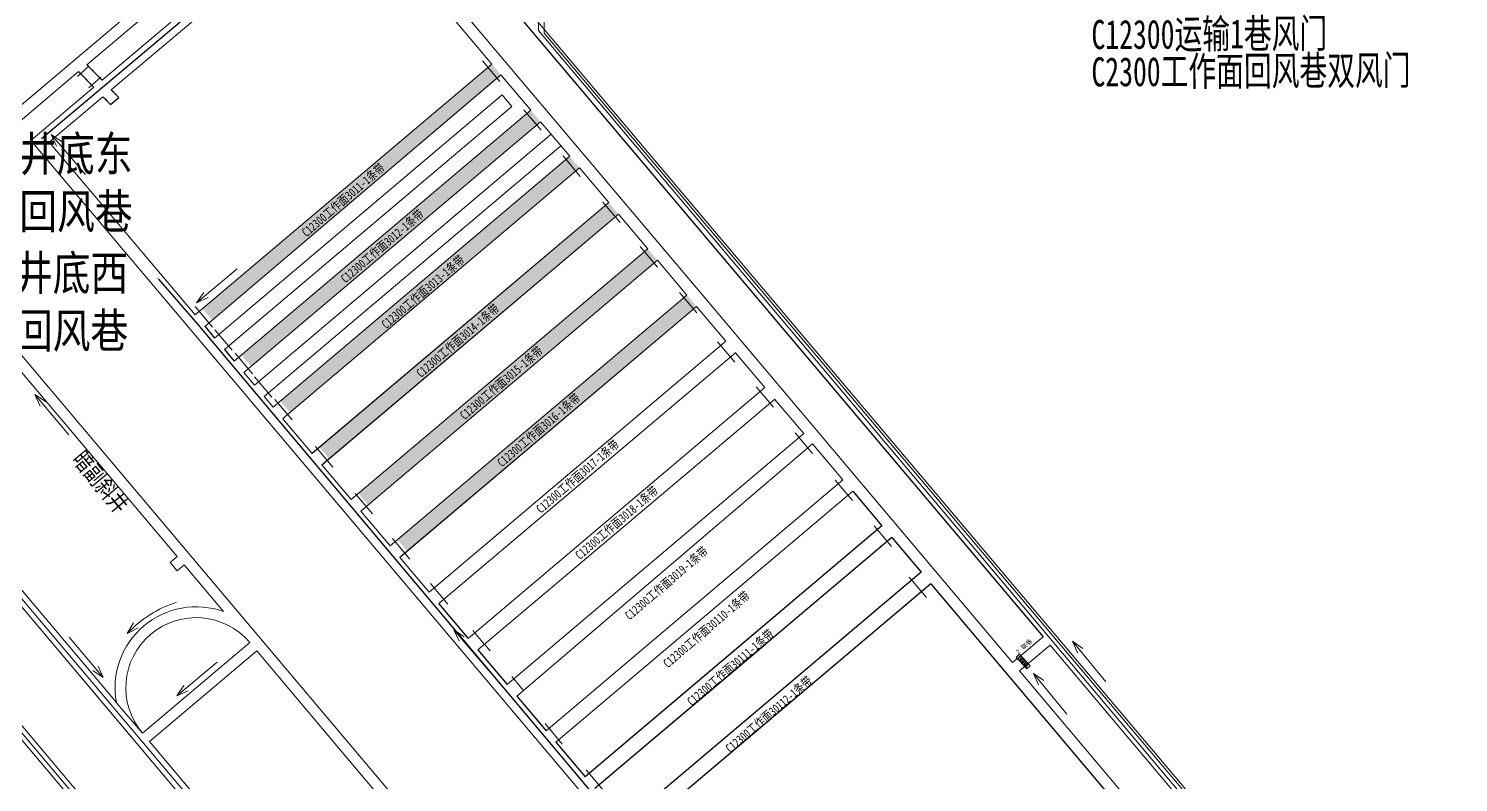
# Model space of a CAD drawing. Header units: millimetres. Extents: x 2501 to 6983, y 1724 to 12691.
# Drawn here: x 4623 to 5284, y 10643 to 10992 of the extents above; entities that cross this region are included whole.
import ezdxf
from ezdxf.enums import TextEntityAlignment as Align

# ---------------------------------------------------------------- set-up
doc = ezdxf.new("R2010")
doc.units = ezdxf.units.MM
for name, pattern in [('2X0_5', [2.5, 2, -0.5]), ('CONTINOUS', [0]), ('小虚线', [3.5, 2, -1.5])]:
    doc.linetypes.add(name, pattern=pattern)
for name, color, linetype in [('4、10月', 131, 'Continuous'), ('hyh井田开拓巷道', 7, 'Continuous'), ('JMD', 6, 'Continuous'), ('保护煤柱', 4, 'FENCELINE1'), ('通风系统', 7, 'Continuous'), ('风流', 7, 'Continuous')]:
    doc.layers.add(name, color=color, linetype=linetype)
doc.layers.add('井下工业网光缆', color=5, linetype='Continuous', lineweight=30)
doc.styles.add('宋体', font='', dxfattribs={"height": 2})
doc.styles.add('新宋体', font='', dxfattribs={"width": 0.8})
doc.styles.add('标准', font='', dxfattribs={"width": 0.667})
doc.styles.get('宋体').set_extended_font_data('SimSun')
doc.styles.get('新宋体').set_extended_font_data('NSimSun')
doc.styles.get('标准').set_extended_font_data('SimSun')
doc.linetypes.add('447', pattern='A,8,-1,[148,AAA.SHX,S=1,R=0,X=0,Y=0],-1', length=10)
doc.linetypes.add('FENCELINE1', pattern='A,6.35,-2.54,[133,ltypeshp.shx,S=2.54,R=0,X=-2.54,Y=0],-2.54,25.4', length=36.83)

# ---------------------------------------------------------------- blocks, each defined once
blk = doc.blocks.new('A$C26DC1665')
at = {"layer": 'JMD', "color": 5, "linetype": 'Continuous', "lineweight": 30}
for p, q in [((0, 1.41), (4.73, 4.29)), ((0, 1.41), (0.86, 0)), ((0.95, 1.99), (0.76, 1.37)), ((0.76, 1.37), (1.81, 0.58)), ((0.86, 0), (5.59, 2.89)), ((0.95, 1.99), (1.99, 1.2)), ((1.89, 2.56), (1.71, 1.94)), ((1.71, 1.94), (2.75, 1.15)), ((1.99, 1.2), (1.81, 0.58)), ((1.89, 2.56), (2.93, 1.77)), ((2.84, 3.14), (2.65, 2.52)), ((2.65, 2.52), (3.7, 1.73)), ((2.93, 1.77), (2.75, 1.15)), ((2.84, 3.14), (3.88, 2.35)), ((3.78, 3.72), (3.6, 3.1)), ((3.6, 3.1), (4.64, 2.31)), ((3.88, 2.35), (3.7, 1.73)), ((3.78, 3.72), (4.82, 2.93)), ((4.82, 2.93), (4.64, 2.31)), ((4.73, 4.29), (5.59, 2.89))]:
    blk.add_line(p, q, dxfattribs=at)
blk = doc.blocks.new('A$C03391366')
at = {"color": 0, "ltscale": 0.8}
blk.add_blockref('A$C26DC1665', (0, 0), dxfattribs=at)
blk = doc.blocks.new('系统底图')
at = {"lineweight": 20, "ltscale": 0.5}
h = blk.add_hatch(dxfattribs=at)
h.set_pattern_fill('AR-SAND', color=256, scale=0.05)
h.set_pattern_definition([(37.5, (-37005845.4726, 2474.824), (-0.0800015648, 2.44706618665), [0, -1.9304, 0, -2.159, 0, -2.06375]), (7.5, (-37005845.4726, 2474.824), (2.2476164157, 3.58412550284), [0, -1.0414, 0, -1.7399, 0, -0.66675]), (327.5, (-37005847.0347, 2474.824), (3.95496185121, 0.00718592339), [0, -0.635, 0, -2.286, 0, -2.9845]), (317.5, (-37005847.0347, 2474.824), (3.81778226236, 1.1146466163), [0, -0.3175, 0, -1.4986, 0, -1.7145])])
h.paths.add_polyline_path([(408346.11, 4257076.12), (408479.97, 4257189.21), (408475.46, 4257194.56), (408341.59, 4257081.46)])
h.paths.add_polyline_path([(408364.14, 4257054.77), (408498.01, 4257167.87), (408493.49, 4257173.21), (408359.62, 4257060.12)])
h.paths.add_polyline_path([(408382.21, 4257033.38), (408516.08, 4257146.48), (408511.56, 4257151.82), (408377.69, 4257038.73)])
h.paths.add_polyline_path([(408400.24, 4257012.04), (408534.11, 4257125.13), (408529.59, 4257130.48), (408395.72, 4257017.39)])
h.paths.add_polyline_path([(408418.27, 4256990.7), (408552.14, 4257103.79), (408547.62, 4257109.14), (408413.75, 4256996.04)])
h.paths.add_polyline_path([(408436.34, 4256969.31), (408570.21, 4257082.4), (408565.69, 4257087.75), (408431.82, 4256974.66)])
at = {"lineweight": 20}
for p, q in [((407903.62, 4257916.29, 1961.17), (409038.8, 4256572.62, 1961.17)), ((408475.47, 4257194.56, 2840.78), (408408.14, 4257274.25, 2849.01)), ((408493.5, 4257173.22, 2838.57), (408479.7, 4257189.54, 2840.26)), ((408511.52, 4257151.88, 2836.37), (408498.01, 4257167.87, 2838.02)), ((408529.6, 4257130.49, 2834.16), (408516.04, 4257146.54, 2835.82)), ((408547.63, 4257109.14, 2831.95), (408534.11, 4257125.14, 2833.61)), ((408565.7, 4257087.76, 2829.74), (408552.15, 4257103.8, 2831.4)), ((408716.48, 4256917.8, 2969.53), (408571.68, 4257089.2, 2829.53)), ((408583.74, 4257066.4, 2845.25), (408570.21, 4257082.41, 2832.17)), ((408601.82, 4257045, 2862.73), (408588.27, 4257061.04, 2849.63)), ((408619.84, 4257023.66, 2880.15), (408606.34, 4257039.65, 2867.1)), ((408637.92, 4257002.27, 2897.63), (408623.8, 4257018.98, 2883.98)), ((408730.58, 4256929.71, 2540.75), (408716.48, 4256917.8, 2661.49)), ((408733.8, 4256925.89, 2540.75), (408719.71, 4256913.98, 2661.49)), ((408733.8, 4256925.89, 2540.75), (408919.78, 4256705.75, 3132.66)), ((408905.69, 4256693.85, 3242.8), (408719.71, 4256913.98, 3252.72))]:
    blk.add_line(p, q, dxfattribs=at)
for p, q in [((408426.23, 4257289.89, -64091.03), (408730.58, 4256929.71, 2540.75)), ((408295.15, 4257187.07, 2887.03), (408288.15, 4257194.26, 2850.74)), ((408284.32, 4257191.03, 2850.74), (408291.32, 4257183.84, 2850.74)), ((408295.58, 4257179.46, 2850.74), (408299.08, 4257175.86, 2850.74)), ((408299.08, 4257175.86, 2850.74), (408302.91, 4257179.09, 2909.17)), ((408302.91, 4257179.09, 2909.17), (408299.41, 4257182.69, 2909.17)), ((408299.41, 4257182.69, 2909.17), (408299.41, 4257182.68, 2909.17)), ((408342.71, 4257073.35, 1394.91), (408347.24, 4257067.87, 1356.26)), ((408351.76, 4257062.52, 1356.26), (408356.22, 4257057.24, 1395.3)), ((408642.47, 4256996.99, 11266.37), (408655.99, 4256980.98, 10917.41)), ((408660.51, 4256975.63, 10800.84), (408674.1, 4256959.54, 10450.13)), ((408678.61, 4256954.19, 10333.56), (408982.72, 4256594.14, 2485.45)), ((408450.97, 4256945.03, 10345.66), (408464.53, 4256928.99, 10242.67)), ((408469.05, 4256923.64, 10208.36), (408482.59, 4256907.62, 10105.52)), ((408487.1, 4256902.28, 10071.25), (408500.61, 4256886.29, 9968.58)), ((408505.13, 4256880.94, 9934.27), (408518.65, 4256864.94, 9831.61))]:
    blk.add_line(p, q)
at = {"linetype": 'CONTINOUS', "lineweight": 20}
blk.add_line((408571.68, 4257089.2, 2829.53), (408412.14, 4257277.99, -59895.25), dxfattribs=at)
at = {"color": 1, "lineweight": 20}
for p, q in [((408289.22, 4257193.78, -27.39), (408283.74, 4257188.81, 34.52)), ((408294.55, 4257188.46, -27.39), (408289.07, 4257183.48, 34.52)), ((408301.76, 4256899.39, 3261.18), (408301.76, 4256899.38, 3261.18)), ((408301.76, 4256899.39, 3261.18), (408301.76, 4256899.38, 3261.18))]:
    blk.add_line(p, q, dxfattribs=at)
at = {"color": 0, "linetype": '2X0_5', "lineweight": 20, "ltscale": 0.5}
for p, q in [((408288.23, 4257194.18, 2909.17), (408295.22, 4257187, 2909.17)), ((408284.4, 4257190.95, 2909.17), (408291.39, 4257183.76, 2909.17)), ((408295.58, 4257179.45, 2909.17), (408299.08, 4257175.86, 2909.17)), ((408299.41, 4257182.69, 2909.17), (408302.91, 4257179.09, 2909.17))]:
    blk.add_line(p, q, dxfattribs=at)
at = {"color": 0, "lineweight": 20}
for p, q in [((408338.19, 4257078.58, 1394.93), (408475.47, 4257194.56, 1394.78)), ((408338.19, 4257078.58, 1394.93), (408475.47, 4257194.56, 1394.78)), ((408338.19, 4257078.58, 1394.93), (408475.47, 4257194.56, 1394.78)), ((408338.19, 4257078.58, 1394.93), (408475.47, 4257194.56, 1394.78)), ((408342.71, 4257073.23, 1394.91), (408479.7, 4257189.54, 1394.91)), ((408347.24, 4257067.87, 1356.26), (408480.31, 4257180.29, 1356.26)), ((408484.83, 4257174.95, 933.82), (408480.31, 4257180.29, 934.37)), ((408351.76, 4257062.52, 1356.26), (408484.83, 4257174.95, 1356.26)), ((408262.21, 4257159.24, 2850.74), (408848.08, 4256465.76, -1184.43)), ((408365.62, 4257046.11, 1435.19), (408502.9, 4257162.07, 1435.19)), ((408270.68, 4257158.49, 1395.3), (408338.19, 4257078.58, 1394.93)), ((408270.68, 4257158.49, 1395.3), (408338.19, 4257078.58, 1394.93)), ((408370.14, 4257040.77, 1435.19), (408507.41, 4257156.75, 1435.19)), ((408360.74, 4257051.9, 1394.81), (408365.62, 4257046.11, 1394.78)), ((408360.74, 4257051.9, 1394.81), (408365.62, 4257046.11, 1415.8)), ((408370.14, 4257040.77, 1394.76), (408374.25, 4257035.91, 1394.74)), ((408378.76, 4257030.56, 1394.71), (408392.32, 4257014.51, 1394.64)), ((408396.84, 4257009.17, 1394.62), (408410.35, 4256993.17, 1394.54)), ((408414.87, 4256987.82, 1394.52), (408428.42, 4256971.78, 1394.44)), ((408432.94, 4256966.44, 1394.42), (408446.49, 4256950.4, 1394.35))]:
    blk.add_line(p, q, dxfattribs=at)
at = {"color": 0, "linetype": 'Continuous', "lineweight": 20}
for p, q in [((408273.52, 4256933.05, 3253.19), (408273.4, 4256932.95, 3253.25)), ((408277.07, 4256928.85, 3253.19), (408276.95, 4256928.75, 3253.25)), ((408363.48, 4256927.05, 3261.18), (408313.83, 4256885.1, 3261.18)), ((408366.71, 4256923.23, 3261.18), (408317.06, 4256881.28, 3261.18))]:
    blk.add_line(p, q, dxfattribs=at)
at = {"lineweight": 20, "ltscale": 5}
for p, q in [((408363.48, 4256927.05, 3261.18), (408313.83, 4256885.1, 3261.18)), ((408366.71, 4256923.23, 3261.18), (408317.06, 4256881.28, 3261.18))]:
    blk.add_line(p, q, dxfattribs=at)
at = {"color": 0, "lineweight": 20}
for points, elevation in [([(408404.06, 4257279.08), (408295.22, 4257187.13)], 2850.74), ([(408408.14, 4257274.25), (408299.41, 4257182.68)], 1395.3), ([(408320.26, 4257208.29), (408295.15, 4257187.07)], 2850.74), ([(408320.26, 4257208.29), (408295.15, 4257187.07)], 2850.74), ([(408291.32, 4257183.84), (408262.21, 4257159.24)], 2850.74), ([(408291.32, 4257183.84), (408262.21, 4257159.24)], 2850.74), ([(408295.58, 4257179.46), (408270.68, 4257158.49)], 1395.3), ([(408295.58, 4257179.46), (408270.68, 4257158.49)], 1395.3), ([(408302.91, 4257179.09), (408299.08, 4257175.86)], 2850.74), ([(408493.49, 4257173.21), (408356.22, 4257057.24)], 1395.3), ([(408493.49, 4257173.21), (408356.22, 4257057.24)], 1395.3), ([(408493.49, 4257173.21), (408356.22, 4257057.24)], 1395.3), ([(408498.01, 4257167.87), (408360.74, 4257051.9)], 1395.3), ([(408498.01, 4257167.87), (408360.74, 4257051.9)], 1395.3), ([(408498.01, 4257167.87), (408360.74, 4257051.9)], 1395.3), ([(408511.52, 4257151.88), (408374.27, 4257035.93)], 1395.3), ([(408511.52, 4257151.88), (408374.27, 4257035.93)], 1395.3), ([(408516.04, 4257146.54), (408378.79, 4257030.58)], 1395.3), ([(408516.04, 4257146.54), (408378.79, 4257030.58)], 1395.3), ([(408529.6, 4257130.49), (408392.32, 4257014.51)], -2008.38), ([(408529.6, 4257130.49), (408392.39, 4257014.57)], -2008.38), ([(408534.11, 4257125.14), (408396.82, 4257009.15)], -2008.38), ([(408534.11, 4257125.14), (408396.91, 4257009.22)], -2008.38), ([(408547.63, 4257109.14), (408410.35, 4256993.16)], 1395.21), ([(408547.63, 4257109.14), (408410.42, 4256993.23)], 1395.21), ([(408552.15, 4257103.8), (408414.87, 4256987.82)], 1395.21), ([(408552.15, 4257103.8), (408414.94, 4256987.88)], 1395.21), ([(408565.69, 4257087.75), (408428.4, 4256971.77)], 4168.64), ([(408565.69, 4257087.75), (408428.48, 4256971.84)], 4168.64), ([(408565.69, 4257087.75), (408428.48, 4256971.84)], 4168.64), ([(408565.69, 4257087.75), (408428.48, 4256971.84)], 4168.64), ([(408570.21, 4257082.4), (408432.93, 4256966.43)], 4168.64), ([(408570.21, 4257082.4), (408433, 4256966.49)], 4168.64), ([(408570.21, 4257082.4), (408433, 4256966.49)], 4168.64), ([(408570.21, 4257082.4), (408433, 4256966.49)], 4168.64), ([(408583.85, 4257066.49), (408446.49, 4256950.4)], 1394.35), ([(408588.36, 4257061.11), (408451, 4256945.05)], 1394.35), ([(408601.83, 4257045.01), (408464.52, 4256928.98)], 1394.35), ([(408606.37, 4257039.67), (408469.04, 4256923.64)], 1394.35), ([(408619.84, 4257023.66), (408482.59, 4256907.62)], 2781.02), ([(408623.81, 4257018.99), (408487.1, 4256902.28)], 2781.02), ([(408637.93, 4257002.28), (408500.6, 4256886.27)], 11266.37), ([(408642.47, 4256996.99), (408505.12, 4256880.93)], 11266.37)]:
    blk.add_lwpolyline(points, dxfattribs=dict(at, elevation=elevation))
at = {"color": 0, "lineweight": 30}
for points, elevation in [([(408655.99, 4256980.98), (408518.65, 4256864.94)], 9831.61), ([(408660.51, 4256975.63), (408523.16, 4256859.6)], 9831.61), ([(408674.13, 4256959.57), (408536.75, 4256843.51)], -5752.43), ([(408678.61, 4256954.19), (408541.27, 4256838.16)], -5752.43), ([(408597.69, 4256931.73), (408518.65, 4256864.94)], 9831.61), ([(408602.21, 4256926.38), (408523.16, 4256859.6)], 9831.61)]:
    blk.add_lwpolyline(points, dxfattribs=dict(at, elevation=elevation))
at = {"color": 0, "linetype": 'Continuous', "lineweight": 20}
for radius, start, end in [(37.5, 70.12564, 190.28417), (32.5, 40.19224, 220.19224)]:
    blk.add_arc((408338.66, 4256906.08, 3261.18), radius, start, end, dxfattribs=at)
at = {"layer": 'hyh井田开拓巷道', "color": 1, "linetype": '447', "lineweight": 20, "ltscale": 0.5}
for p, q in [((408471.2, 4257195.99, -1950.2), (408479.2, 4257186.51, -1950.2)), ((408490.35, 4257173.42, -1950.2), (408498.36, 4257163.94, -1950.2)), ((408508.45, 4257152.1, -1950.2), (408516.45, 4257142.62, -1950.2)), ((408526.83, 4257130.7, -1950.2), (408534.84, 4257121.22, -1950.2)), ((408544.19, 4257110.14, -1950.2), (408552.2, 4257100.66, -1950.2)), ((408562.29, 4257088.94, -1950.2), (408570.3, 4257079.47, -1950.2)), ((408338.3, 4257082.41, -1950.2), (408346.31, 4257072.93, -1950.2)), ((408347.35, 4257071.7, -1988.84), (408355.36, 4257062.23, -1988.84)), ((408356.78, 4257060.82, -1950.2), (408364.79, 4257051.34, -1950.2)), ((408579.87, 4257066.14, -1950.2), (408587.88, 4257056.66, -1950.2)), ((408365.73, 4257049.94, -1950.34), (408373.74, 4257040.47, -1950.34)), ((408597.84, 4257045.32, -1950.2), (408605.85, 4257035.84, -1950.2)), ((408375.03, 4257039.47, -1950.2), (408383.04, 4257029.99, -1950.2)), ((408615.9, 4257023.96, -563.53), (408623.91, 4257014.49, -563.53)), ((408393.99, 4257017.64, -1950.2), (408402, 4257008.16, -1950.2)), ((408634.37, 4257002.19, 14315.22), (408642.38, 4256992.72, 14315.22)), ((408412.24, 4256996.05, -1950.2), (408420.25, 4256986.57, -1950.2)), ((408652.42, 4256981.01, 19441.89), (408660.43, 4256971.53, 19441.89)), ((408429.55, 4256975.11, -1950.2), (408437.55, 4256965.63, -1950.2)), ((408447.11, 4256954.29, -1950.2), (408455.12, 4256944.81, -1950.2)), ((408668.62, 4256957.31, 19441.89), (408676.63, 4256947.83, 19441.89)), ((408466.72, 4256932.65, -1950.2), (408472.17, 4256926.23, -1950.2)), ((408472.13, 4256926.25, -1950.2), (408474.73, 4256923.17, -1950.2)), ((408484.78, 4256911.3, -563.53), (408490.23, 4256904.88, -563.53)), ((408500.11, 4256889.58, 19441.89), (408508.11, 4256880.1, 19441.89)), ((408519.1, 4256868.18, 19441.89), (408527.11, 4256858.7, 19441.89))]:
    blk.add_line(p, q, dxfattribs=at)
at = {"layer": 'hyh井田开拓巷道', "linetype": 'ByBlock', "lineweight": 20, "ltscale": 0.5, "elevation": 2850.74}
blk.add_lwpolyline([(408394.05, 4257290.79), (408256.79, 4257174.82)], dxfattribs=at)
at = {"layer": 'hyh井田开拓巷道', "color": 0, "linetype": 'ByBlock', "lineweight": 20, "ltscale": 0.5, "elevation": 2850.74}
for points in [[(408397.59, 4257286.74), (408288.15, 4257194.26)], [(408397.59, 4257286.74), (408288.15, 4257194.26)], [(408284.32, 4257191.03), (408256.13, 4257167.2)], [(408284.32, 4257191.03), (408256.13, 4257167.2)]]:
    blk.add_lwpolyline(points, dxfattribs=at)
at = {"layer": 'JMD', "color": 30, "linetype": 'Continuous', "lineweight": 20}
for p, q in [((407939, 4257266.17, 3261.18), (408334.78, 4256797.7, 3261.18)), ((407939, 4257266.17, 3261.18), (408334.78, 4256797.7, 3261.18)), ((407935.79, 4257263.46, 3261.18), (408357.14, 4256764.73, 3261.18)), ((408555.36, 4256707.68, 3261.18), (408213.47, 4257112.37, 3261.18)), ((408329.89, 4256966.81, 3261.18), (408212.92, 4257105.26, 3261.18)), ((408167.35, 4257050.73, 3261.18), (408730.22, 4256384.48, 3261.18)), ((408387.4, 4256790.28, 3261.18), (408174.02, 4257042.84, 3261.18)), ((408310.6, 4256881.17, 3261.18), (408174.02, 4257042.84, 3261.18)), ((408301.76, 4256899.39, 3261.18), (408178.05, 4257045.83, 3261.18)), ((408301.76, 4256899.39, 3261.18), (408178.05, 4257045.83, 3261.18)), ((408178.05, 4257045.83, 3261.18), (408301.76, 4256899.38, 3261.18)), ((408326.68, 4256964.09, 3260.62), (408329.9, 4256960.27, 3260.62)), ((408329.9, 4256960.27, 3260.62), (408333.12, 4256962.99, 3260.62)), ((408351.41, 4256941.34, 3261.18), (408333.12, 4256962.99, 3261.18)), ((408363.48, 4256927.05, 3261.18), (408363.23, 4256927.34, 3261.18)), ((408462.61, 4256809.72, 3261.18), (408366.71, 4256923.23, 3261.18)), ((408313.83, 4256885.1, 3261.18), (408301.75, 4256899.39, 3261.18)), ((408391.22, 4256793.5, 3261.18), (408317.06, 4256881.28, 3261.18)), ((408394.12, 4256790.06, 3260.79), (408317.06, 4256881.28, 3261.18))]:
    blk.add_line(p, q, dxfattribs=at)
at = {"layer": 'JMD', "color": 30, "linetype": 'Continuous', "lineweight": 20, "elevation": 3260.62}
blk.add_lwpolyline([(408326.68, 4256964.09), (408329.89, 4256966.81)], dxfattribs=at)
at = {"layer": '通风系统', "color": 1, "lineweight": 20}
for p, q in [((408287.55, 4257143.47), (408271.56, 4257161.9)), ((408271.56, 4257161.9), (408274.03, 4257156.65)), ((408276.42, 4257158.72), (408271.56, 4257161.9)), ((408357.64, 4257099.82), (408338.92, 4257084.17)), ((408342.19, 4257088.97), (408338.92, 4257084.17)), ((408338.92, 4257084.17), (408344.22, 4257086.54))]:
    blk.add_line(p, q, dxfattribs=at)
at = {"layer": '通风系统', "color": 5, "lineweight": 20}
for p, q in [((408473.87, 4256914.45), (408457.88, 4256932.88)), ((408457.88, 4256932.88), (408460.34, 4256927.63)), ((408462.73, 4256929.7), (408457.88, 4256932.88))]:
    blk.add_line(p, q, dxfattribs=at)
at = {"color": 0, "lineweight": 20, "ltscale": 0.8, "xscale": 1.320000003099874, "yscale": 1.319999999552965, "zscale": 1.319999999999891, "rotation": 100.6506952591019}
blk.add_blockref('A$C03391366', (408724.81, 4256915.21, 1395.3), dxfattribs=at)
at = {"lineweight": 20, "ltscale": 5, "insert": (408717.75, 4256923.19, 2670.47), "char_height": 2, "width": 13.6875, "attachment_point": 1, "rotation": 40.19221, "style": '宋体'}
blk.add_mtext('{\\fSimSun|b0|i0|c134|p2;2 联巷}', dxfattribs=at)
at = {"layer": 'JMD', "color": 30, "linetype": 'Continuous', "lineweight": 20, "style": '宋体', "width": 0.78}
blk.add_text('暗副斜井', height=7.8, rotation=309.60011, dxfattribs=at).set_placement((408300.29, 4256984.57, 3510.93), align=Align.BOTTOM_RIGHT)
at = {"layer": '保护煤柱', "color": 0, "linetype": '小虚线', "lineweight": 20, "ltscale": 0.01, "style": '标准', "width": 0.78}
for s, p in [('C12300工作面3011-1条带', (408425.07, 4257147.4, 2110.61)), ('C12300工作面3011-1条带', (408425.07, 4257147.4, 2110.61)), ('C12300工作面3011-1条带', (408425.07, 4257147.4, 2110.61)), ('C12300工作面3012-1条带', (408443.09, 4257126.06, 2111)), ('C12300工作面3012-1条带', (408443.09, 4257126.06, 2111)), ('C12300工作面3012-1条带', (408443.09, 4257126.06, 2111)), ('C12300工作面3013-1条带', (408461.93, 4257104.91, 2111)), ('C12300工作面3013-1条带', (408461.93, 4257104.91, 2111)), ('C12300工作面3014-1条带', (408478.05, 4257082.35, 1395.29)), ('C12300工作面3014-1条带', (408478.05, 4257082.35, 1395.29)), ('C12300工作面3015-1条带', (408498.2, 4257062.84, 1395.3)), ('C12300工作面3015-1条带', (408498.2, 4257062.84, 1395.3)), ('C12300工作面3016-1条带', (408515.51, 4257041.01, 2111)), ('C12300工作面3016-1条带', (408515.51, 4257041.01, 2111)), ('C12300工作面3016-1条带', (408515.51, 4257041.01, 2111)), ('C12300工作面3016-1条带', (408515.51, 4257041.01, 2111)), ('C12300工作面3017-1条带', (408533.52, 4257019.58, -5236.22)), ('C12300工作面3018-1条带', (408551.59, 4256998.2, -5218.75)), ('C12300工作面3019-1条带', (408574.59, 4256970.24, -5201.32)), ('C12300工作面30110-1条带', (408593.91, 4256949.52, -5201.32))]:
    blk.add_text(s, height=4.0824, rotation=40.65468, dxfattribs=at).set_placement(p, align=Align.MIDDLE_RIGHT)
at = {"layer": '保护煤柱', "color": 0, "linetype": '小虚线', "ltscale": 0.01, "style": '标准', "width": 0.78}
for s, p in [('C12300工作面30111-1条带', (408605, 4256931.96, -35203.18)), ('C12300工作面30112-1条带', (408622.78, 4256910.25, -5752.43))]:
    blk.add_text(s, height=4.0824, rotation=40.65468, dxfattribs=at).set_placement(p, align=Align.MIDDLE_RIGHT)

msp = doc.modelspace()

# ---------------------------------------------------------------- linework, layer by layer
for p, q in [((4769.26, 11059.19, -3234.06), (4628.63, 10940.63, -3234.06)), ((4682.52, 10876.31, -3234.06), (4682.64, 10876.07, -3234.06)), ((4682.82, 10875.83, -3234.06), (4700.9, 10854.89, -3234.06)), ((4700.9, 10854.89, -3234.06), (5216.1, 10243.23, -3234.06))]:
    msp.add_line(p, q)
at = {"color": 1, "linetype": 'CONTINOUS', "lineweight": 20}
for p, q in [((4858.56, 10990.76, -3234.06), (4858.56, 11047.29, -3234.06)), ((5397.99, 10350.41, -3234.06), (4858.56, 10990.76, -3234.06))]:
    msp.add_line(p, q, dxfattribs=at)
at = {"color": 6, "linetype": 'CONTINOUS', "lineweight": 20}
for p, q in [((4861.28, 10989.54, -3234.06), (4861.28, 11044.56, -3234.06)), ((5401.68, 10349.84, -3234.06), (4861.28, 10989.54, -3234.06))]:
    msp.add_line(p, q, dxfattribs=at)
at = {"color": 6, "lineweight": 20}
msp.add_line((4538.19, 10824.02, -3234.06), (4813.96, 10497.76, -3234.06), dxfattribs=at)
at = {"layer": '4、10月', "color": 6, "lineweight": 20}
msp.add_line((4281.41, 11066.15, -2792.8), (5081.78, 10118.8, -3233.12), dxfattribs=at)
at = {"layer": '通风系统', "color": 5, "lineweight": 20}
for p, q in [((4671.26, 10716.86, -2802.39), (4668.26, 10711.9, -2802.39)), ((4668.26, 10711.9, -2802.39), (4673.42, 10714.55, -2802.39)), ((4709.88, 10698.77, -2802.39), (4691.2, 10683.06, -2802.39)), ((4694.46, 10687.86, -2802.39), (4691.2, 10683.06, -2802.39)), ((4691.2, 10683.06, -2802.39), (4696.49, 10685.45, -2802.39))]:
    msp.add_line(p, q, dxfattribs=at)
msp.add_arc((4707.7, 10675.02, -2802.39), 54, 107.84776, 136.92616, dxfattribs=at)
at = {"layer": '风流', "color": 5, "lineweight": 20}
for p, q in [((4641.34, 10803.78, -3234.06), (4625.61, 10822.43, -3234.06)), ((4625.61, 10822.43, -3234.06), (4628, 10817.14, -3234.06)), ((4630.42, 10819.18, -3234.06), (4625.61, 10822.43, -3234.06)), ((4641.48, 10710.21, -2802.39), (4657.19, 10691.54, -2802.39)), ((5121.19, 10689.54, -3234.06), (5105.67, 10708.37, -3234.06)), ((5105.67, 10708.37, -3234.06), (5108, 10703.06, -3234.06)), ((5110.44, 10705.07, -3234.06), (5105.67, 10708.37, -3234.06)), ((4652.39, 10694.79, -2802.39), (4657.19, 10691.54, -2802.39)), ((4657.19, 10691.54, -2802.39), (4654.8, 10696.83, -2802.39)), ((5103.1, 10674.63, -3234.06), (5087.58, 10693.46, -3234.06)), ((5087.58, 10693.46, -3234.06), (5089.91, 10688.15, -3234.06)), ((5092.35, 10690.16, -3234.06), (5087.58, 10693.46, -3234.06))]:
    msp.add_line(p, q, dxfattribs=at)

# ---------------------------------------------------------------- block references
at = {"color": 7, "lineweight": 20, "xscale": 1.000024299995857, "yscale": 1.000024299952201, "zscale": 1.00002429999995}
msp.add_blockref('系统底图', (-403648.42, -4246322.73, -6063.65), dxfattribs=at)

# ---------------------------------------------------------------- texts
at = {"layer": '井下工业网光缆', "color": 6, "lineweight": 20, "char_height": 13.4514, "width": 235.9687, "attachment_point": 7, "rotation": 0.33948, "style": '新宋体'}
for s, insert in [('{\\W0.7;\\C7;C12300运输1巷风门}', (5114.5, 10980.63, -3202.04)), ('{\\W0.7;\\C7;C2300工作面回风巷双风门}', (5114.5, 10963.41, -3202.04))]:
    msp.add_mtext(s, dxfattribs=dict(at, insert=insert))
at = {"layer": '井下工业网光缆', "color": 6, "lineweight": 20, "char_height": 16, "width": 280.6769, "attachment_point": 1, "style": '新宋体'}
for s, insert in [('{\\C0;风井底东\\P翼回风巷}', (4600.92, 10941.81, -3234.06)), ('{\\C0;风井底西\\P翼回风巷}', (4598.9, 10886.67, -3234.06))]:
    msp.add_mtext(s, dxfattribs=dict(at, insert=insert))

doc.saveas('drawing.dxf')
